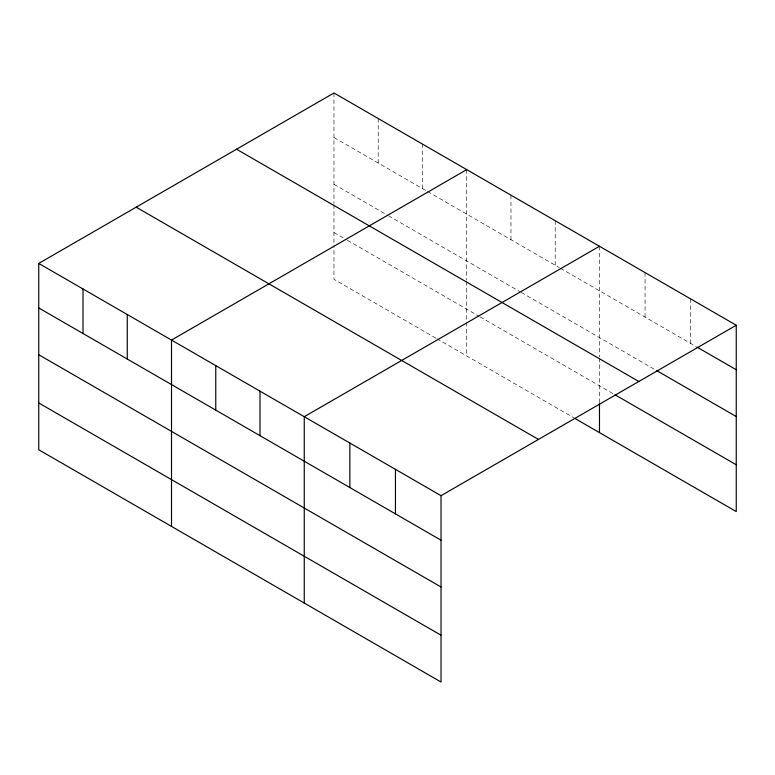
<?xml version="1.0" encoding="UTF-8"?>
<svg xmlns="http://www.w3.org/2000/svg" width="775" height="775" viewBox="0 0 775 775"><rect width="100%" height="100%" fill="white"/><g stroke="black" fill="none" stroke-linecap="round" stroke-linejoin="round"><path stroke-width="0.58" stroke-dasharray="3.88 2.91" d="M333.967 137.495L426.579 190.97M427.616 191.561L559.337 267.608M560.364 268.208L695.834 346.415M333.967 184.295L387.481 215.188M388.507 215.789L520.228 291.836M521.265 292.427L655.427 369.888M333.967 232.519L346.309 239.649M347.345 240.24L479.066 316.297M480.093 316.888L613.984 394.184M435.841 338.142L333.967 279.32L333.967 245.723M436.877 338.733L573.742 417.754M690.661 298.918L690.661 343.432M645.062 272.597L645.062 317.101M599.472 246.266L599.472 356.878M599.472 358.079L599.472 402.613M555.22 220.72L555.22 265.234M510.967 195.174L510.967 239.688M466.715 169.628L466.715 280.23M466.715 281.432L466.715 321.16M466.715 322.361L466.715 355.967M422.462 144.072L422.462 188.587M378.219 118.527L378.219 163.041M333.967 92.981L333.967 203.583M333.967 204.794L333.967 244.522"/><path stroke-width="1.16" d="M38.75 263.423L441.033 495.68L441.033 682.019L38.75 449.762L38.75 263.423L333.967 92.981L736.25 325.238L736.25 511.578L574.779 418.355M466.715 169.628L171.507 340.07L171.507 526.409M599.472 246.266L304.255 416.708L304.255 603.057M441.033 495.68L736.25 325.238M696.87 347.016L736.25 369.752M656.464 370.489L736.25 416.553M236.54 149.226L638.833 381.484M615.011 394.785L736.25 464.777M136.167 207.177L538.46 439.435M38.75 307.937L441.033 540.194M38.75 354.737L441.033 586.995M38.75 402.961L441.033 635.219M599.472 403.814L599.472 432.615M395.444 469.359L395.444 513.864M349.854 443.029L349.854 487.543M260.003 391.162L260.003 435.676M215.76 365.616L215.76 410.13M127.255 314.514L127.255 359.028M83.003 288.968L83.003 333.483"/></g></svg>
